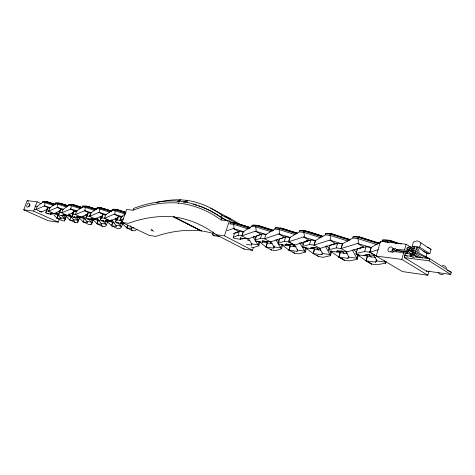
<?xml version="1.0" encoding="UTF-8"?>
<svg xmlns="http://www.w3.org/2000/svg" width="475" height="475" viewBox="0 0 475 475"><rect width="100%" height="100%" fill="white"/><g stroke="black" fill="none" stroke-linecap="round" stroke-linejoin="round"><path stroke-width="0.71" d="M91.645 212.859L84.924 210.692L85.268 206.364L86.432 206.085L95.98 209.154M77.223 211.042L70.923 209.006L71.297 204.778L72.443 204.505L82.234 207.658M63.668 209.386L57.505 207.397L57.908 203.258L59.037 202.991L67.925 205.853M50.671 207.801L44.638 205.847L45.066 201.804L46.176 201.537L55.332 204.493M187.15 202.332L187.227 200.391L180.613 199.797A195.005 122.954 -72 0 0 156.263 202.588M246.157 238.349L240.249 239.186L240.386 237.993L247.891 238.937M246.454 244.37L251.524 245.07L251.744 243.936L248.277 238.444M221.433 217.829L221.944 215.282L220.168 213.958A193.848 121.517 -71.9 0 0 187.233 200.379L183.297 202.237M267.579 241.353L262.378 242.119L262.693 240.914L270.613 241.906M426.182 270.993L450.674 274.413L451.25 272.323L429.661 258.661L408.482 247.534L407.289 247.392L406.843 248.93L414.295 253.597M413.565 248.93L406.143 244.239L380.534 241.294L376.2 256.043L402.456 271.575L427.809 275.221L428.99 271.029M426.033 256.91L427.037 253.347L416.848 246.846L415.524 251.477M423.189 251.222L427.037 253.347L429.839 253.686L431.033 249.458L428.943 247.926M450.674 274.413L429.056 260.811L429.661 258.661L415.221 256.832M57.327 213.465L50.867 214.154L47.227 213.673L45.843 212.752L47.542 207.712L49.81 207.985L55.243 203.834L55.557 202.991L59.037 202.991M429.839 253.686L419.657 247.172L420.88 242.891L418.784 241.353A7.03 5.694 -53.3 0 0 416.136 241.086L413.351 242.119L412.152 246.299L415.156 248.205M47.542 207.712L45.843 212.752M405.686 253.401L412.057 254.196L412.621 252.219M416.807 257.165L412.585 254.535L413.155 252.552M413.719 250.574L414.853 246.614M419.401 257.794L414.58 254.784L415.144 252.801M427.809 275.221L401.773 259.397L404.154 251.132M404.552 249.755L406.143 244.239M405.519 253.068L404.243 257.515L427.067 271.492M389.375 240.279L384.501 239.732L382.399 240.101L382.019 241.395L387.487 242.024L387.867 240.718L389.375 240.279L401.215 244.019M375.654 257.361L367.341 256.257L365.993 260.828L371.604 264.076L376.598 264.777L385.563 263.215L386.145 261.208M364.598 255.692L365.732 254.398L375.749 255.663L369.859 252.225L364.628 251.56L355.965 253.436L356.363 254.6L364.598 255.692L369.36 254.76M365.993 260.828L375.666 262.164L376.443 259.522M367.994 261.488L371.699 264.088L366.082 260.846L367.436 256.268L366.439 255.229M375.749 255.663L369.758 252.213L371.177 247.404L380.742 242.102M369.859 252.225L371.278 247.416L366.047 246.774L357.36 248.775L355.965 253.436M357.972 254.297L356.808 258.21L357.194 259.32L349.149 260.923L344.446 260.264L338.8 257.088L340.142 252.647L347.178 253.585M357.194 259.32L358.542 254.784M364.628 251.56L366.047 246.774M338.8 257.088L347.92 258.341L348.496 256.423M344.446 260.264L338.889 257.1L331.087 251.453M342.238 250.996L336.68 251.952L337.648 250.723L347.071 251.91M347.059 251.952L341.05 248.538L342.457 243.883L352.747 238.028L353.127 236.776L355.163 236.419L359.741 236.936L379.204 243.093M336.229 247.92L337.636 243.289L342.552 243.895L341.145 248.55L336.229 247.92L328.504 249.838L329.032 250.984L336.787 252.011L337.179 250.711M338.889 257.1L340.231 252.658L339.221 251.596M328.504 249.838L329.882 245.314L337.636 243.289M331.105 250.758L329.953 254.547L330.463 255.645L323.255 257.29L318.826 256.625M330.463 255.645L331.799 251.245M315.358 247.701L310.478 248.484L311.202 247.261L320.073 248.425L314.046 245.082L315.436 240.57L325.227 234.87L325.601 233.647L327.572 233.302L331.883 233.789L350.669 239.738M320.957 250.105L314.474 249.244L313.15 253.555L321.759 254.743L322.329 252.872M313.12 247.707L314.557 249.256L313.233 253.567L306.108 248.253M302.623 246.442L303.988 242.048L310.899 240.012L315.525 240.582L314.135 245.094L309.51 244.506L302.623 246.442L303.276 247.576L310.585 248.544M305.752 247.416L304.612 251.097L305.235 252.183L298.781 253.852L294.589 253.223M305.235 252.183L306.559 247.902M309.51 244.506L310.899 240.012M296.163 246.816L290.219 246.026L288.907 250.218L297.047 251.334L297.635 250.188L294.559 245.053L288.598 241.828L289.976 237.447L299.298 231.889L299.672 230.708L301.589 230.369L305.651 230.832L323.089 236.366M297.047 251.334L297.487 249.927M290.967 244.405L285.855 245.266L286.134 243.99M286.241 244.043L285.855 245.266L278.95 244.352L278.196 243.236L279.543 238.973L285.695 236.918L290.059 237.453L288.681 241.84L294.642 245.053L286.259 243.996L285.754 245.213M288.836 244.441L290.296 246.038L288.984 250.23L282.494 245.243M281.752 244.352L280.66 247.831L281.384 248.906L275.613 250.604L271.641 250.004M281.384 248.906L282.69 244.75M278.196 243.236L284.317 241.282L285.695 236.918M265.941 234.496L274.835 229.075L275.203 227.929L277.067 227.602L280.903 228.036L297.73 233.385M272.193 243.639L267.259 242.986L265.964 247.059L273.671 248.116L274.318 246.062M262.378 242.119L262.823 240.73M262.924 240.783L262.479 242.173L255.948 241.306L255.105 240.208L256.435 236.063L261.891 234.003L266.018 234.507L264.581 238.753L270.602 241.947M265.935 241.437L267.336 242.992L266.036 247.065L259.386 241.811M251.524 245.07L251.952 243.734M212.266 233.207A222.241 142.821 -75.1 0 0 204.838 231.467L201.091 230.832L173.553 216.849L177.264 217.431A229.336 141.449 -74.3 0 1 216.19 234.787L244.197 249.126L252.474 250.319L253.365 247.546M259.071 241.359L257.984 244.744L258.798 245.801L253.65 247.523L251.18 247.172M255.105 240.208L260.538 238.236L261.891 234.003M258.798 245.801L260.092 241.757M247.879 238.973L241.87 235.849L243.212 231.711L251.714 226.415L252.071 225.304L253.888 224.984L257.515 225.393L273.06 230.345M238.04 235.357L239.382 231.242L243.289 231.717L241.947 235.855L238.04 235.357L233.237 237.334L234.157 238.42L240.35 239.24L240.789 237.892M240.249 239.186L240.688 237.838M235.689 223.666L235.82 223.274L249.886 227.757M233.237 237.334L234.549 233.302L239.382 231.242M216.19 234.787L224.438 235.867L229.348 220.917L233.231 222.989M250.479 227.709L235.386 222.9L231.948 222.508L230.179 222.817L229.823 223.903L233.676 224.342L248.205 228.98M178.262 203.039L181.99 203.532A227.62 141.117 -73.6 0 1 221.077 219.996L221.742 217.972A227.388 141.063 -73.5 0 0 182.638 201.626L175.513 200.967A228.766 142.726 -73.6 0 0 133.653 208.406L133.024 210.199L126.623 209.487L122.051 222.478L149.316 235.469L155.77 236.396A223.565 144.442 -75.3 0 1 197.683 230.553L201.489 230.886L173.945 216.891L170.163 216.618A230.743 143.112 -74.5 0 0 128.434 223.309L120.448 222.3L121.19 223.464L123.975 223.125M219.373 236.467L213.495 235.683L212.497 234.614L213.364 231.996M178.653 203.074L174.865 202.855A228.998 142.779 -73.7 0 0 133.024 210.199M273.671 248.116L274.063 246.976L270.608 241.353M122.117 223.398L126.718 227.881L132.204 230.476L131.142 229.449M130.097 225.72L132.008 228.612L126.665 227.875L127.615 225.168M126.718 227.881L127.668 225.18M121.19 223.464L116.684 222.87L115.419 221.878L116.63 218.453L118.554 216.422L121.374 216.766L124.877 214.261M115.419 221.878L117.319 219.907L118.554 216.422M122.633 221.481L120.086 220.263L121.321 216.76L120.139 220.269L117.319 219.907M121.089 223.416L121.576 222.039M121.677 222.092L120.282 225.987L121.499 226.937L119.599 228.713L116.951 228.338L111.506 225.785L112.676 222.484L114.172 222.68M121.499 226.937L122.681 223.583L121.873 222.935M99.584 220.744L98.147 220.554L96.995 223.79L102.446 226.302L104.933 226.652L106.537 224.883L107.706 221.599L106.875 220.964M105.717 214.842L112.005 210.36L112.332 209.439L113.84 209.178L116.333 209.457L125.893 212.527M111.388 220.822L112.723 222.49L111.554 225.797L107.19 221.427M112.783 220.614L105.877 221.439L101.567 220.869L100.272 219.889L101.472 216.541L103.069 214.522L105.771 214.848L104.494 218.268L110.188 220.958L117.313 218.013M100.272 219.889L101.852 217.93L103.069 214.522M102.398 226.296L101.407 225.239M106.353 220.091L105.877 221.439L106.258 220.044M106.222 221.303L105.284 223.945L106.537 224.883M97.862 218.732L91.23 219.498L91.604 218.138M91.699 218.185L91.23 219.498L87.103 218.951L85.779 217.989L86.961 214.712L88.273 212.705L90.85 213.02L89.644 216.368L87.067 216.036L85.779 217.989M91.859 219.408L90.933 221.985L92.209 222.917L90.885 224.681L88.451 224.337L83.089 221.873L84.271 218.72L82.911 216.98M90.885 224.681L91.562 222.781M95.303 218.975L89.597 216.362L90.802 213.014L96.864 208.62L97.191 207.717L101.05 207.729L111.518 211.096M92.209 222.917L93.361 219.705L92.512 219.076M101.436 208.388L101.555 208.062L111.269 211.185M96.906 218.933L98.194 220.56L97.043 223.796L93.017 219.664M87.067 216.036L88.273 212.705M87.37 214.356L80.94 217.128L75.341 214.54L76.576 211.268L74.112 210.965L71.903 216.172L73.251 217.117L77.205 217.639L84.508 216.82M74.082 221.362L75.068 222.46L77.407 222.787L79.616 217.882L78.749 217.265M77.668 216.357L77.205 217.639L77.567 216.309M78.09 217.586L77.176 220.115L78.482 221.029M76.528 211.262L82.389 206.958L82.709 206.073L86.432 206.085M77.407 222.787L77.853 221.552M80.999 217.105L76.237 216.517L77.104 217.598M54.132 215.104L56.988 218.28L58.098 215.246L56.947 218.274L62.225 220.655L64.463 220.97L65.574 217.942M64.463 220.97L66.429 216.137L65.55 215.531M69.16 214.676L70.918 216.944L69.748 220.038L75.115 222.466M71.903 216.172L74.112 210.965M64.22 214.605L63.763 215.864L59.969 215.359L58.603 214.427L60.545 209.303L62.908 209.594L61.691 212.794L67.302 215.312L62.736 214.748L63.662 215.816L70.276 215.145M58.603 214.427L60.545 209.303M41.058 203.615L37.092 201.798L27.182 200.658L23.75 209.819L48.153 220.697L58.205 222.146L59.155 219.533M63.662 215.816L64.125 214.558M62.866 209.588L68.531 205.366L68.845 204.499L72.443 204.505M65.111 215.223L63.983 218.316L65.307 219.218M51.318 212.919L50.867 214.154L51.223 212.877M59.434 203.609L59.547 203.3L67.729 205.936M46.586 202.148L46.693 201.845L55.142 204.571M50.772 214.112L49.786 213.055L54.156 213.625L48.61 211.12L49.81 207.985M23.75 209.819L33.624 211.114L37.092 201.798M37.198 206.441L42.507 202.374L42.809 201.548L46.176 201.537M65.859 217.342L66.429 216.137M78.523 219.693L79.616 217.882M321.759 254.743L322.561 253.585L319.319 247.992M92.352 221.065L93.361 219.705M305.122 242.179L305.971 241.033M347.92 258.341L348.965 257.183L345.747 251.441M184.799 202.801L187.227 200.391M375.666 262.164L376.984 261.001L373.795 255.099M178.962 201.204L180.613 199.797L177.46 201.222M137.138 229.087L134.918 230.862L132.151 230.47M359.516 248.621L361.279 247.279M332.761 244.756L334.525 243.461M306.981 241.532L308.738 240.279M393.609 249.132C391.548 249.274 395.58 247.327 395.723 248.769M212.497 234.614L214.92 233.48M44.638 205.847L36.058 209.511L34.639 209.327M41.515 211.969L47.565 209.202M48.61 211.12L57.505 207.397M54.114 213.619L59.909 211.019M61.691 212.794L70.923 209.006M67.242 215.341L73.916 212.402M75.341 214.54L84.924 210.692M89.597 216.362L98.913 212.373L106.436 214.664M95.243 219.005L102.582 215.899M104.494 218.268L114.184 214.207L122.609 216.784M120.086 220.263L123.494 218.868M227.151 230.672L233.183 228.517L243.984 231.776M233.065 233.759L238.42 231.871M241.87 235.849L255.318 231.177L265.958 234.371M247.802 238.967L261.238 234.365L255.318 231.177M264.581 238.753L278.712 233.985L290.581 237.565M270.524 241.941L284.632 237.245L278.712 233.985M288.598 241.828L303.466 236.96L315.75 240.653M294.548 245.082L309.385 240.297L303.466 236.96M314.046 245.082L329.715 240.118L342.594 243.978M319.984 248.413L335.623 243.527L337.024 243.972M341.05 248.538L357.592 243.467L371.782 247.724M346.964 251.94L363.47 246.958L357.592 243.467M369.758 252.213L378.213 249.708M359.741 236.936L358.263 237.357L353.127 236.776M331.883 233.789L330.434 234.199L325.601 233.647M305.651 230.832L304.226 231.224L299.672 230.708M443.389 274.318L441.091 274.633L439.108 273.713M280.903 228.036L279.502 228.416L275.203 227.929M257.515 225.393L256.144 225.762L252.071 225.304M235.386 222.9L234.033 223.256L230.179 222.817M116.333 209.457L115.128 209.754L112.332 209.439M101.05 207.729L97.191 207.717M356.363 254.6L357.728 254.339M303.276 247.576L304.736 247.321M255.948 241.306L257.402 241.074M394.713 250.836L396.429 250.562M396.572 251.756L392.92 251.803L392.677 251.026M213.495 235.683L214.938 235.475M116.684 222.87L118.073 222.698M101.567 220.869L103.633 220.626M87.103 218.951L89.306 218.696M73.251 217.117L74.706 216.956M47.227 213.673L48.658 213.518M307.966 240.338L309.385 240.297M334.192 243.568L335.623 243.527L329.715 240.118M362.033 246.988L363.47 246.958M414.532 257.444L412.282 257.135M442.32 265.602C444.19 265.299 446.132 266.534 446.548 268.405M333.474 234.644L334.845 234.656L333.45 234.496M307.242 231.663L308.59 231.675L322.032 235.938M258.453 226.189L260.407 226.207L273.048 230.232M236.966 223.678L238.242 223.689L250.521 227.602M86.824 206.726L89.039 206.762L96.781 209.255M102.558 208.406L111.756 211.019M117.283 210.134L118.999 210.158L125.893 212.373M73.566 205.147L75.014 205.17L81.896 207.385M46.473 202.029L48.688 202.184L55.272 204.303M59.298 203.49L61.578 203.644L68.305 205.812M101.187 208.252L103.687 208.424M187.851 223.957L187.453 223.909M187.987 224.028L187.589 223.98M396.886 249.298L408.832 250.467M396.625 250.485L408.838 251.697M221.077 219.996L229.348 220.917M85.423 206.233L95.754 209.243M115.17 209.606L116.28 209.73M303.317 230.921L304.671 231.076M358.227 237.138L359.444 237.28M42.809 201.548L45.066 201.804L54.637 204.891M55.557 202.991L57.908 203.258L67.693 206.417M68.845 204.499L71.297 204.778L81.552 208.086M73.946 205.046L75.014 205.17M82.709 206.073L85.268 206.364L95.766 209.742M87.923 206.637L89.039 206.762M117.782 210.021L118.999 210.158M236.574 223.499L238.242 223.689M260.407 226.207L258.637 226.005L273.232 230.648M281.948 228.653L283.818 228.861L296.845 233.005M306.613 231.45L308.59 231.675M360.495 237.565L362.722 237.815M382.399 240.101L387.867 240.718L396.192 243.348M390.005 240.914L392.374 241.181M42.507 202.374L44.757 202.629L53.645 205.503M55.243 203.834L57.594 204.107L66.684 207.041M68.531 205.366L70.977 205.645L80.554 208.733M82.389 206.958L84.948 207.248L94.745 210.407M96.864 208.62L99.542 208.929L109.844 212.242M112.005 210.36L114.802 210.68L125.353 214.071M251.714 226.415L255.782 226.884L270.928 231.711M274.835 229.075L279.14 229.567L294.933 234.597M299.298 231.889L303.858 232.412L320.334 237.643M325.227 234.87L330.06 235.422L347.938 241.092M352.747 238.028L357.883 238.622L377.203 244.732M412.152 246.299L419.657 247.172M406.843 248.93L408.037 249.072L427.696 258.412M35.067 206.18L37.24 206.447L36.058 209.511L41.562 211.945L39.437 211.702M412.585 254.535L414.58 254.784M412.282 256.458L404.949 255.532L404.344 257.628L429.056 260.811M46.39 210.835L48.652 211.126M59.375 212.497L61.738 212.8M72.924 214.231L75.388 214.546M101.852 217.93L104.548 218.274L110.253 220.934L105.052 220.287L105.777 221.392M260.538 238.236L264.658 238.765M284.317 241.282L288.681 241.84M95.291 219.011L90.333 218.357L91.129 219.45M376.2 256.043L401.773 259.397M70.876 216.938L72.194 217.117M247.742 240.398L249.915 240.683M358.382 255.408L359.539 255.562M56.377 212.658L60.26 217.805L63.983 218.316L61.821 215.436M68.952 213.75L73.298 219.587L77.176 220.115L74.563 216.588M82.953 216.078L86.883 221.433L90.933 221.985L88.742 218.993M96.953 217.698L101.062 223.369L105.284 223.945L102.82 220.519M111.732 219.598L115.864 225.382L120.282 225.987L117.794 222.49M131.343 227.489L133.98 227.852M150.979 230.167L152.362 230.357L153.508 231.337M251.637 243.883L257.984 244.744L253.133 236.841M273.962 246.923L280.66 247.831L275.815 239.727M297.534 250.135L304.612 251.097L299.784 242.784M322.46 253.531L329.953 254.547L325.423 246.489M348.864 257.123L356.808 258.21L352.319 249.927M376.883 260.941L385.32 262.093L385.563 263.215M56.947 218.274L61.269 218.868L60.26 217.805M83.089 221.873L87.774 222.52L86.883 221.433M96.995 223.79L101.888 224.461L101.062 223.369M111.506 225.785L116.618 226.492L115.864 225.382M396.518 250.551L407.497 252.219M396.483 251.768L407.182 253.407M393.187 249.268L396.53 250.45M363.886 255.229L367.436 256.268M336.698 251.607L340.231 252.658M311.036 248.188L314.557 249.256M286.763 244.946L290.296 246.038M263.328 241.733L267.336 242.992M408.874 246.436L410.964 247.095L413.464 248.68M390.361 240.926L396.702 242.927M387.487 242.024L388.877 242.464M360.762 237.571L379.092 243.366M378.266 243.687L358.263 237.357L357.883 238.622L358.821 243.616M332.233 234.193L349.202 239.572M349.677 240.297L330.434 234.199L330.06 235.422L330.873 240.255M306.025 231.224L321.777 236.223M322.074 236.888L304.226 231.224L303.858 232.412L304.558 237.09M281.301 228.428L297.154 233.463M296.673 233.872L279.502 228.416L279.14 229.567L279.739 234.11M272.668 231.022L256.144 225.762L255.782 226.884L256.292 231.289M249.939 228.327L234.033 223.256L233.676 224.342L234.104 228.623M305.811 248.158L307.188 248.603M116.832 209.79L125.632 212.616M125.679 213.144L115.128 209.754L114.855 214.29M102.131 208.614L104.215 209.279M110.847 211.553L99.869 208.02L99.554 212.45M72.954 204.82L82.015 207.741M108.538 220.982L112.723 222.49M93.528 218.856L98.194 220.56M79.806 217.063L85.565 219.331M66.844 215.412L70.918 216.944M54.851 214.005L58.098 215.246L56.822 213.584M33.624 211.114L58.205 222.146M27.182 200.658L28.441 201.228M44.104 205.788L49.566 208.287M73.298 219.587L74.248 220.655L69.748 220.038L65.799 215.721M47.708 202.071L49.008 202.671M56.947 207.332L61.845 209.594M60.557 203.526L61.863 204.137M70.336 208.941L75.899 211.529M84.312 210.621L89.3 212.966M112.676 222.484L113.935 223.06M98.913 212.373L104.565 215.062M120.139 220.269L122.687 221.487M102.523 208.287L103.698 208.857M114.184 214.207L119.884 216.95M173.743 216.879L201.287 230.868M224.438 235.867L252.474 250.319M265.964 247.059L271.706 250.058L270.542 249.138M447.42 270.299L451.25 272.323M233.183 228.517L239.091 231.634M228.03 221.095L219.765 216.368A227.038 141.14 -73.5 0 0 198.692 205.954M221.742 217.972L227.549 221.065M210.704 208.151L230.808 218.957M288.907 250.218L294.654 253.276L292.832 251.881M221.944 215.282L238.242 224.028M313.15 253.555L318.897 256.678L317.057 255.312M307.604 241.14L306.393 240.463L307.355 241.496M348.727 239.05L349.76 239.661M378.611 243.295L377.073 242.357L378.628 243.372M404.979 254.95L407.312 256.387M409.907 253.929L413.499 256.162M406.82 250.931L412.057 254.196M408.037 249.072L422.305 258.02M408.482 247.534L411.582 249.482M426.063 256.832L429.59 259.059M420.88 242.891L431.033 249.458M417.02 248.419L418.629 249.909L419.146 252.183M416.427 249.512L417.81 251.305M59.132 211.084L60.325 211.909M72.289 212.741L73.494 213.584M358.156 255.277L366.082 260.846M85.922 214.397L87.044 215.193M100.243 216.196L101.371 217.004M342.077 258.501L343.864 259.789M115.205 218.078L116.345 218.904M253.822 236.2L256.007 237.993M277.056 239.531L279.241 241.365M301.031 242.571L303.21 244.453M326.402 245.795L329.668 248.68M353.839 249.702L356.547 252.172M410.661 255.14L411.724 256.179M412.068 250.01C411.065 249.215 412.496 251.762 412.383 250.568M79.313 217.847L83.131 221.878M410.964 247.095L412.14 248.383M369.063 254.606L371.272 257.349M342.327 251.299L344.096 253.585M58.799 211.405L59.66 212.557M316.92 247.974L318.565 250.183M71.957 213.067L72.823 214.243M85.672 214.801L86.551 216M99.934 216.529L101.169 218.239M292.642 244.477L294.298 246.792M115.312 218.999L116.138 220.162M151.525 229.14L152.362 230.357M269.901 241.508L271.445 243.758M384.637 260.781L385.32 262.093M409.919 254.743L410.869 256.654M357.176 248.847L357.455 250.218M393.733 249.179A2.138 1.704 -55.5 0 1 393.698 251.156M393.395 251.625A2.138 1.704 -55.5 0 1 391.59 252.504M392.469 250.04A1.52 1.211 -55.6 0 1 392.113 250.741M411.178 255.799A0.623 0.374 -42.2 0 1 410.75 255.384A0.623 0.374 -42.2 0 1 411.552 254.838A0.623 0.374 -42.2 0 1 411.564 255.532M396.785 251.501A0.606 0.344 88.9 0 1 396.245 251.554A0.606 0.344 88.9 0 1 396.34 250.616A0.606 0.344 88.9 0 1 396.833 251.043M407.283 253.401A0.618 0.38 -70.9 0 1 407.01 252.611A0.618 0.38 -70.9 0 1 407.716 252.427M409.076 251.548A0.618 0.333 86.2 0 1 408.619 251.518A0.618 0.333 86.2 0 1 408.559 250.693A0.618 0.333 86.2 0 1 408.999 250.574M27.14 204.482A2.227 1.104 -64.9 0 1 29.349 203.425A2.227 1.104 -64.9 0 1 28.156 206.809A2.227 1.104 -64.9 0 1 26.766 205.55M29.616 204.422A1.259 0.623 -64.9 0 1 29.866 205.622A1.259 0.623 -64.9 0 1 28.797 206.756M438.989 272.911A0.6 0.344 -42.1 0 1 438.532 272.466M427.666 247.623A6.929 5.682 -52.8 0 1 428.319 247.736M397.082 250.093A0.606 0.374 -74.8 0 1 396.453 250.378A0.606 0.374 -74.8 0 1 396.577 249.434A0.606 0.374 -74.8 0 1 397.142 249.636M224.883 216.167A189.537 122.479 -72.4 0 1 239.839 224.449M193.224 204.297A227.038 141.14 -73.5 0 1 196.882 205.36M243.075 248.294A222.241 142.821 -75.1 0 1 244.197 249.126M390.86 251.667A2.696 2.143 -55.6 0 0 391.982 247.291A2.696 2.143 -55.6 0 0 388.057 249.215A2.696 2.143 -55.6 0 0 390.86 251.667"/></g></svg>
